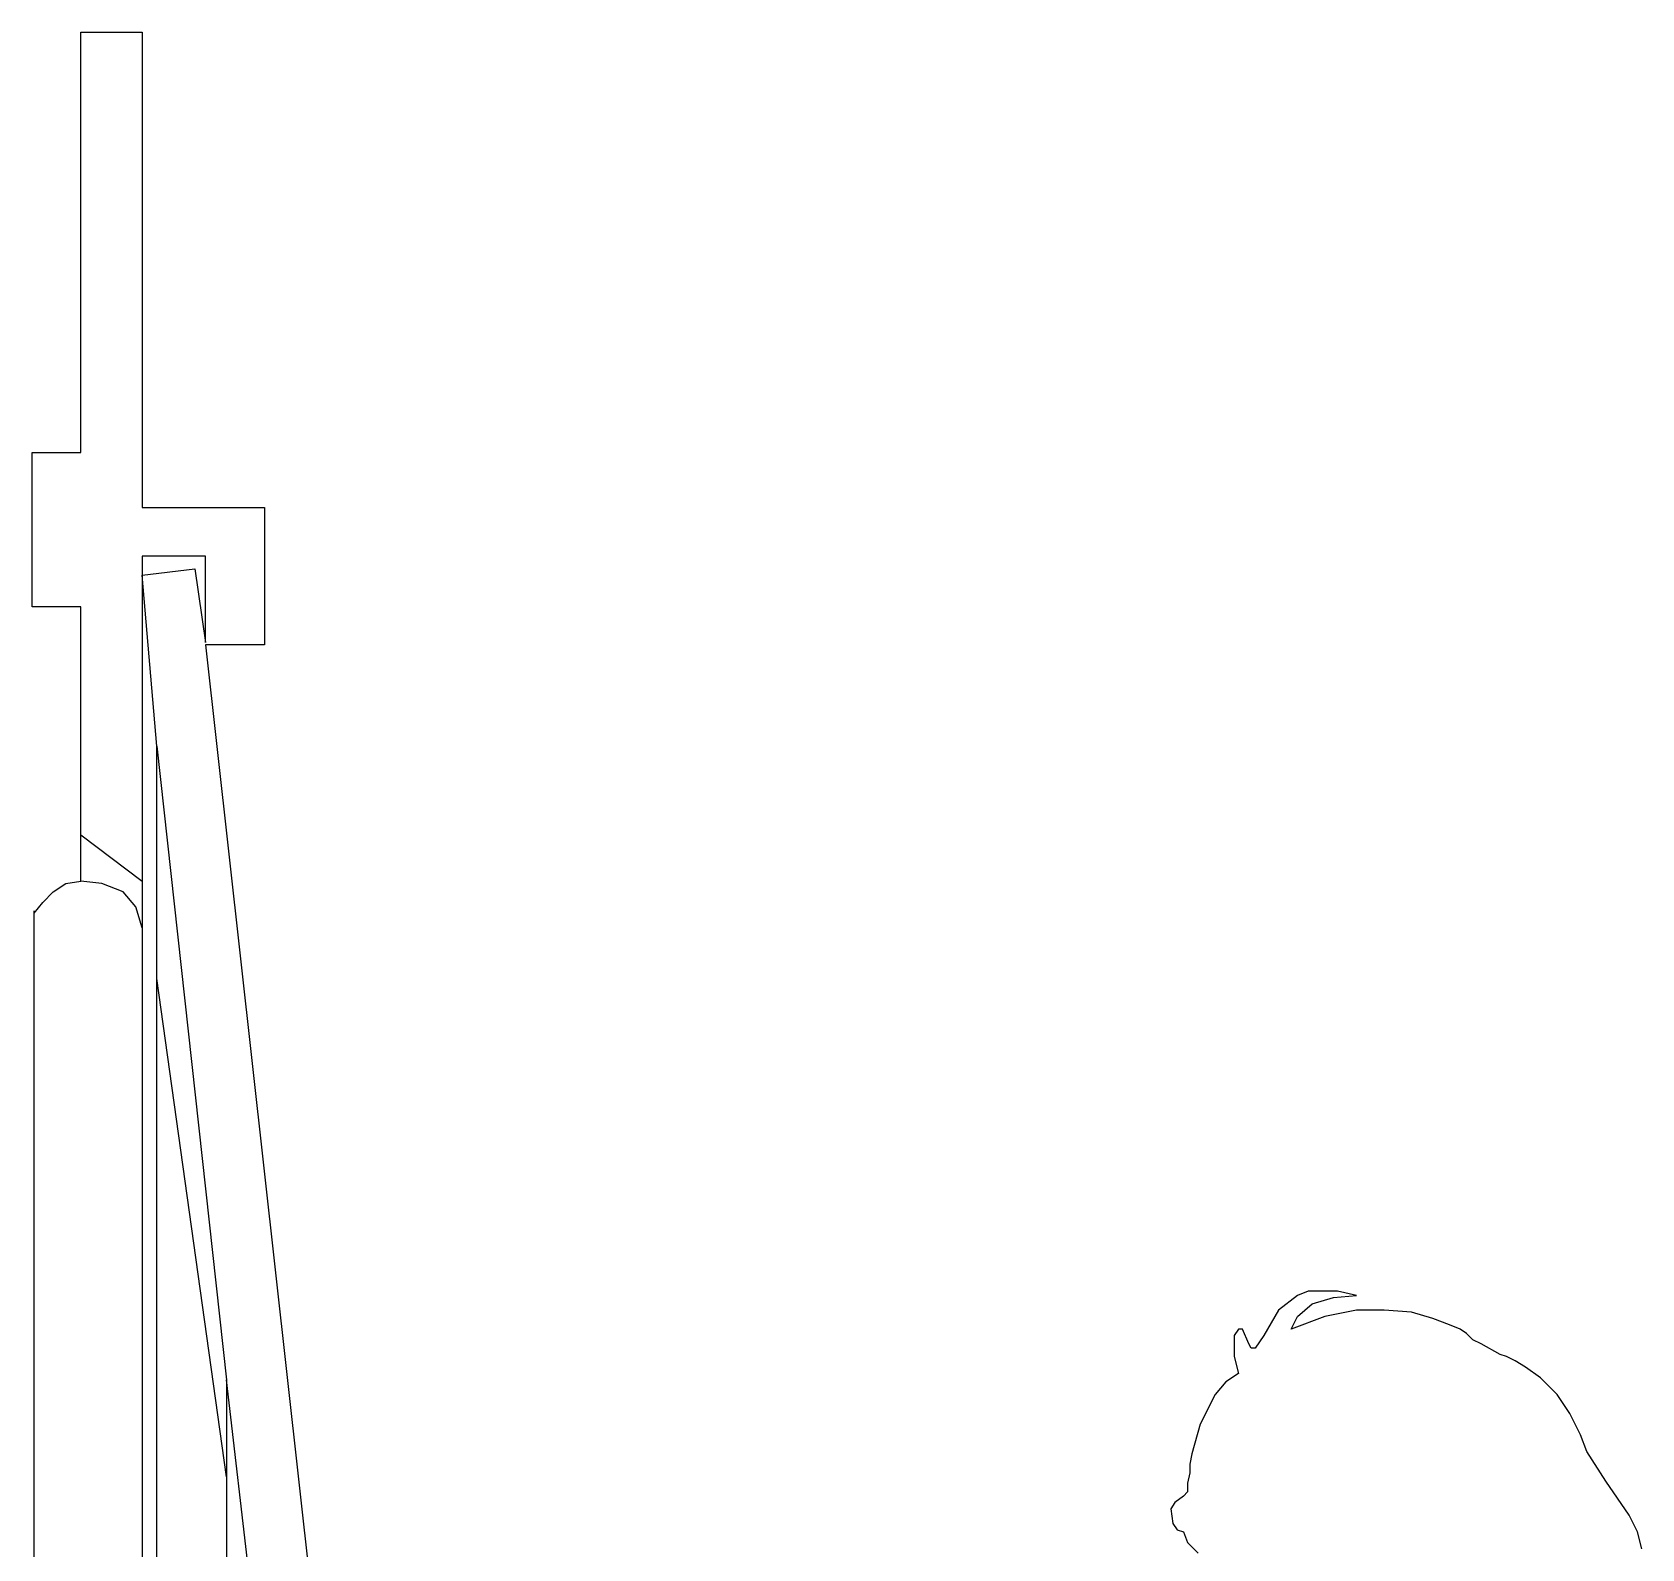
# Model space of a CAD drawing. Extents: x 0 to 9.4, y 0 to 13.5.
# Drawn here: x 1.74 to 6.98, y 8.53 to 13.46 of the extents above; entities that cross this region are included whole.
import ezdxf

# ---------------------------------------------------------------- set-up
doc = ezdxf.new("R2010")
doc.units = 0
doc.layers.add('CK_LEVEL_1', color=7, linetype='CONTINUOUS')

msp = doc.modelspace()

# ---------------------------------------------------------------- linework, layer by layer
at = {"layer": 'CK_LEVEL_1', "color": 2, "linetype": 'CONTINUOUS'}
for p, q in [((1.901964, 12.098411), (1.901964, 13.464803)), ((1.901964, 13.464803), (2.101087, 13.464803)), ((2.101087, 13.464803), (2.101087, 11.919887)), ((1.744039, 11.597171), (1.744039, 12.098411)), ((1.744039, 12.098411), (1.901964, 12.098411)), ((2.101087, 11.919887), (2.499332, 11.919887)), ((2.499332, 11.919887), (2.499332, 11.473577)), ((2.307075, 11.761962), (2.101087, 11.761962)), ((2.101087, 11.761962), (2.101087, 10.553495)), ((2.101087, 11.700166), (2.272744, 11.720765)), ((2.272744, 11.720765), (2.307075, 11.480444)), ((2.307075, 11.480444), (2.307075, 11.761962)), ((2.149151, 11.143996), (2.101087, 11.700167)), ((1.901964, 11.597171), (1.744039, 11.597171)), ((1.901964, 10.704553), (1.901964, 11.597171)), ((2.499332, 11.473578), (2.307075, 11.473578)), ((2.307075, 11.473578), (2.973106, 5.506768)), ((2.149151, 10.388704), (2.149151, 11.143996)), ((2.149151, 11.143996), (2.375738, 9.084108)), ((2.149151, 5.493036), (2.149151, 11.143995)), ((1.901964, 10.704553), (1.901964, 10.855612)), ((1.901964, 10.855612), (2.101087, 10.704553)), ((1.812702, 10.670222), (1.8539, 10.697687)), ((1.8539, 10.697687), (1.901964, 10.704554)), ((1.970627, 10.697687), (1.901964, 10.704554)), ((1.970627, 10.697687), (1.901964, 10.704554)), ((2.03929, 10.670222), (1.970627, 10.697687)), ((2.03929, 10.670222), (1.970627, 10.697687)), ((2.101087, 10.704553), (2.101087, 10.553494)), ((1.750906, 10.601559), (1.778371, 10.63589)), ((1.778371, 10.63589), (1.812702, 10.670222)), ((2.080488, 10.622158), (2.03929, 10.670222)), ((2.080488, 10.622158), (2.03929, 10.670222)), ((2.101087, 10.553495), (2.080488, 10.622158)), ((2.101087, 10.553495), (2.080488, 10.622158)), ((1.750906, 1.647911), (1.750906, 10.608425)), ((1.750906, 10.608425), (1.750906, 10.601559)), ((2.101087, 10.553495), (2.101087, 5.493036)), ((2.375738, 8.768258), (2.149151, 10.388704)), ((5.891281, 9.372492), (5.85695, 9.358759)), ((5.987409, 9.372492), (5.891281, 9.372492)), ((6.049206, 9.358759), (5.987409, 9.372492)), ((5.85695, 9.358759), (5.795153, 9.310695)), ((5.85695, 9.290096), (5.905014, 9.331294)), ((5.905014, 9.331294), (5.973677, 9.351893)), ((5.973677, 9.351893), (6.049206, 9.35876)), ((5.795153, 9.310695), (5.747089, 9.2283)), ((5.946211, 9.290096), (5.836351, 9.248899)), ((5.836351, 9.248899), (5.85695, 9.290096)), ((6.049206, 9.310695), (5.946211, 9.290095)), ((6.138468, 9.310695), (6.049206, 9.310695)), ((6.22773, 9.303829), (6.138468, 9.310696)), ((6.296393, 9.28323), (6.22773, 9.303829)), ((6.351323, 9.262631), (6.296393, 9.283231)), ((6.385654, 9.248899), (6.351323, 9.262631)), ((5.664693, 9.248899), (5.650961, 9.2283)), ((5.650961, 9.2283), (5.650961, 9.159637)), ((5.678426, 9.248899), (5.664693, 9.248899)), ((5.699025, 9.200835), (5.678426, 9.248899)), ((5.747089, 9.2283), (5.719624, 9.187102)), ((6.406253, 9.235166), (6.385654, 9.248899)), ((6.426852, 9.214567), (6.406253, 9.235167)), ((6.454317, 9.200835), (6.426852, 9.214567)), ((5.650961, 9.159637), (5.664693, 9.104707)), ((5.705891, 9.187102), (5.699025, 9.200835)), ((5.719624, 9.187102), (5.705891, 9.187102)), ((6.516114, 9.166503), (6.454317, 9.200835)), ((6.536713, 9.159637), (6.516114, 9.166504)), ((6.564178, 9.145904), (6.536713, 9.159636)), ((5.664693, 9.104706), (5.623496, 9.077241)), ((6.598509, 9.125305), (6.564178, 9.145905)), ((6.646574, 9.090974), (6.598509, 9.125305)), ((2.794582, 5.493036), (2.375738, 9.084108)), ((2.375738, 9.084108), (2.375738, 5.493036)), ((2.375738, 9.084108), (2.375738, 8.768258)), ((5.623496, 9.077241), (5.589164, 9.036044)), ((6.701504, 9.036044), (6.646574, 9.090974)), ((5.589164, 9.036044), (5.5411, 8.939915)), ((6.742702, 8.974247), (6.701504, 9.036044)), ((6.777033, 8.905584), (6.742702, 8.974247)), ((5.5411, 8.939915), (5.513635, 8.843786)), ((6.797632, 8.850654), (6.777033, 8.905583)), ((5.513635, 8.843787), (5.506769, 8.809456)), ((6.859429, 8.754525), (6.797632, 8.850655)), ((5.506769, 8.809456), (5.506769, 8.781991)), ((5.506769, 8.781991), (5.499902, 8.747659)), ((5.499902, 8.747659), (5.499902, 8.720194)), ((6.934958, 8.644665), (6.859429, 8.754525)), ((5.458705, 8.685862), (5.444972, 8.665263)), ((5.48617, 8.706461), (5.458705, 8.685862)), ((5.499902, 8.720194), (5.48617, 8.706461)), ((5.444972, 8.665264), (5.451838, 8.6172)), ((6.962423, 8.589734), (6.934958, 8.644665)), ((5.451838, 8.6172), (5.465571, 8.596601)), ((5.465571, 8.596601), (5.48617, 8.589733)), ((5.48617, 8.589734), (5.499902, 8.555403)), ((6.976156, 8.534804), (6.962423, 8.589734)), ((5.499902, 8.555403), (5.534234, 8.52107))]:
    msp.add_line(p, q, dxfattribs=at)

doc.saveas('drawing.dxf')
